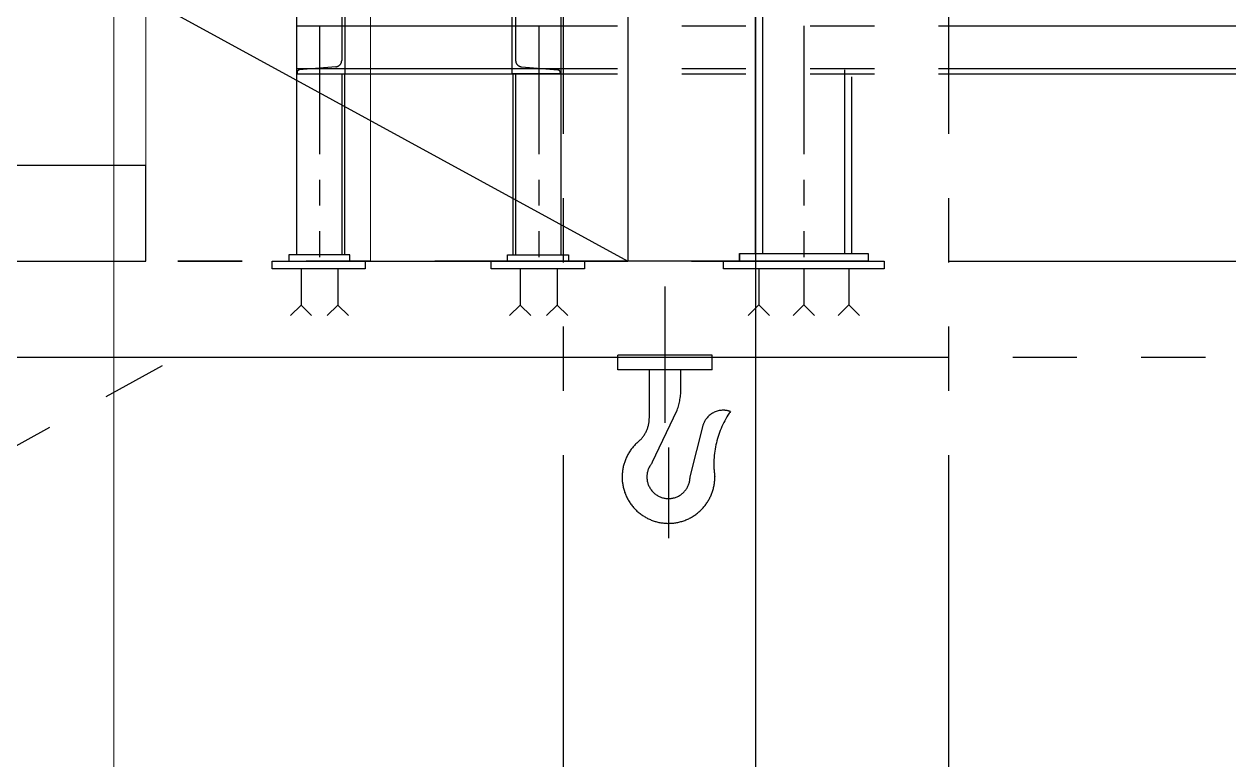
# Model space of a CAD drawing. Header units: inches. Extents: x 0 to 157513, y -28488 to 35640.
# Drawn here: x 22395 to 24271, y 18118 to 19263 of the extents above; entities that cross this region are included whole.
import ezdxf

# ---------------------------------------------------------------- set-up
doc = ezdxf.new("R2010")
doc.units = ezdxf.units.IN
doc.header["$LTSCALE"] = 400
doc.header["$MEASUREMENT"] = 0
for name, pattern in [('1', [2, 1.25, -0.25, 0.25, -0.25]), ('CENTER', [2, 1.25, -0.25, 0.25, -0.25]), ('CENTER2', [28.575, 19.05, -3.175, 3.175, -3.175]), ('PHANTOM', [2.5, 1.25, -0.25, 0.25, -0.25, 0.25, -0.25])]:
    doc.linetypes.add(name, pattern=pattern)
doc.layers.add('BF', color=8, linetype='PHANTOM')
doc.layers.add('R-CENTER', color=1, linetype='CENTER2', lineweight=5)

# ---------------------------------------------------------------- blocks, each defined once
blk = doc.blocks.new('611bf4strgesv')
at = {"layer": 'BF'}
for p, q in [((-8610.6, 31515.8, 236), (-8610.6, 24671.6, 236)), ((-8010.6, 31515.8, 236), (-8010.6, 24671.6, 236)), ((-9026.1, 28259.1, 7198.1), (-9026.1, 27827.6, 7198.1)), ((-8614.2, 28259.1, 7198.1), (-8614.2, 27827.6, 7198.1)), ((-9026.1, 28184.1, 7306.8), (-7361, 28184.1, 7306.8)), ((-9026.1, 28117.9, 7306.8), (-7361, 28117.9, 7306.8)), ((-9026.1, 28109.1, 7306.8), (-7361, 28109.1, 7306.8)), ((-8951.1, 28109.1, 7198.1), (-8951.1, 27827.6, 7198.1)), ((-8689.2, 28109.1, 7198.1), (-8689.2, 27827.6, 7198.1)), ((-9260.6, 27966.4, 405.4), (-9477.3, 27966.4, 405.4)), ((-9260.6, 27817.6, 405.4), (-9260.6, 27966.4, 405.4)), ((-9037.7, 27827.6, 7198.1), (-9037.7, 27817.6, 7198.1)), ((-8942.7, 27827.6, 7198.1), (-9037.7, 27827.6, 7198.1)), ((-8942.7, 27817.6, 7198.1), (-8942.7, 27827.6, 7198.1)), ((-8697.6, 27817.6, 7198.1), (-8697.6, 27827.6, 7198.1)), ((-8697.6, 27827.6, 7198.1), (-8602.6, 27827.6, 7198.1)), ((-8602.6, 27827.6, 7198.1), (-8602.6, 27817.6, 7198.1)), ((-13010.6, 27817.6, 405.4), (-6610.6, 27817.6, 405.4)), ((-9520.6, 27817.6, 403.2), (-9260.6, 27817.6, 403.2)), ((-8310.6, 27817.6, 405.4), (-9260.6, 27817.6, 405.4)), ((-9037.7, 27817.6, 7198.1), (-8942.7, 27817.6, 7198.1)), ((-8602.6, 27817.6, 7198.1), (-8697.6, 27817.6, 7198.1)), ((-8525.7, 27648.6, -1344.4), (-8525.7, 27671.3, -1344.4)), ((-8378.8, 27671.3, -1344.4), (-8525.7, 27671.3, -1344.4)), ((-8378.8, 27648.6, -1344.4), (-8378.8, 27671.3, -1344.4)), ((-7010.6, 27667.6, -1344.4), (-12610.6, 27667.6, -1344.4)), ((-11600.6, 26354.2, 405.4), (-9212.5, 27667.6, 405.4)), ((-8310.6, 27667.6, 405.4), (-9212.5, 27667.6, 405.4)), ((-8378.8, 27648.6, -1344.4), (-8525.7, 27648.6, -1344.4)), ((-8476.5, 27573.8, -1344.4), (-8476.5, 27648.6, -1344.4)), ((-8427.3, 27619.5, -1344.4), (-8427.3, 27648.6, -1344.4)), ((-8471.9, 27503.9, -1344.4), (-8433.3, 27585.8, -1344.4)), ((-8413.1, 27481.6, -1344.4), (-8392.3, 27564, -1344.4)), ((-8446.7, 27527.3, -1344.4), (-8446.7, 27386.4, -1344.4))]:
    blk.add_line(p, q, dxfattribs=at)
at = {"layer": 'BF', "linetype": 'CENTER', "ltscale": 20}
blk.add_line((-8310.6, 24671.6, 405.4), (-8310.6, 31317.6, 405.4), dxfattribs=at)
at = {"layer": 'BF', "ltscale": 10}
for p in [(-11710.2, 29567.6, 401.3), (-8510.2, 29567.6, 401.3)]:
    blk.add_line(p, (-8510.2, 27817.6, 401.3), dxfattribs=at)
at = {"layer": 'BF', "linetype": 'CENTER', "lineweight": 9, "ltscale": 10}
for p, q in [((-9260.6, 27817.6, 405.4), (-9260.6, 28817.6, 405.4)), ((-8910.6, 27817.6, 405.4), (-8910.6, 28817.6, 405.4))]:
    blk.add_line(p, q, dxfattribs=at)
at = {"layer": 'BF', "ltscale": 12}
for p, q in [((-8950.1, 28109.1, 7306.8), (-8950.1, 28259.1, 7306.8)), ((-8690.1, 28109.1, 7306.8), (-8690.1, 28259.1, 7306.8)), ((-8955.5, 28237.9, 7306.8), (-8955.5, 28130.3, 7306.8)), ((-8684.7, 28237.9, 7306.8), (-8684.7, 28130.3, 7306.8)), ((-9025.1, 28111.4, 7306.8), (-9025.1, 28109.1, 7306.8)), ((-9025.1, 28109.1, 7306.8), (-8950.1, 28109.1, 7306.8)), ((-8964.7, 28120.4, 7306.8), (-9021.5, 28115.4, 7306.8)), ((-8955.5, 28109.1, 7292.7), (-8955.5, 27827.6, 7198.1)), ((-8615.1, 28109.1, 7306.8), (-8690.1, 28109.1, 7306.8)), ((-8684.7, 28109.1, 7292.7), (-8684.7, 27827.6, 7198.1)), ((-8675.6, 28120.4, 7306.8), (-8618.8, 28115.4, 7306.8)), ((-8615.1, 28111.4, 7306.8), (-8615.1, 28109.1, 7306.8))]:
    blk.add_line(p, q, dxfattribs=at)
at = {"layer": 'BF', "ltscale": 50}
for p, q in [((-8311, 27829.6, 7170.5), (-8311, 28254.6, 7170.5)), ((-8300, 27829.6, 7170.5), (-8300, 28243.6, 7170.5)), ((-8172, 27829.6, 7170.5), (-8172, 28115.6, 7170.5)), ((-8161, 27829.6, 7170.5), (-8161, 28104.6, 7170.5)), ((-8336, 27829.6, 7170.5), (-8336, 27817.6, 7170.5)), ((-8336, 27829.6, 7170.5), (-8136, 27829.6, 7170.5)), ((-8336, 27817.6, 7170.5), (-8336, 27829.6, 7170.5)), ((-8136, 27829.6, 7170.5), (-8136, 27817.6, 7170.5)), ((-8136, 27829.6, 7170.5), (-8136, 27817.6, 7170.5)), ((-8136, 27817.6, 7170.5), (-8336, 27817.6, 7170.5))]:
    blk.add_line(p, q, dxfattribs=at)
at = {"layer": 'BF', "ltscale": 0.4}
for p, q in [((-8990.2, 28184.1, 7198.1), (-8990.2, 27817.5, 7198.1)), ((-8648.8, 28184.1, 7190.6), (-8648.8, 27817.5, 7190.6)), ((-8236, 28184.1, 7170.5), (-8236, 27817.5, 7170.5))]:
    blk.add_line(p, q, dxfattribs=at)
at = {"layer": 'BF', "ltscale": 2}
for p, q in [((-9064, 27817.6, 7204.8), (-8919, 27817.6, 7204.8)), ((-9064, 27805.6, 7204.8), (-9064, 27817.6, 7204.8)), ((-8919, 27805.7, 7204.8), (-9064, 27805.6, 7204.8)), ((-9018.9, 27805.5, 7198.1), (-9018.9, 27749.3, 7198.1)), ((-8961.4, 27805.5, 7198.1), (-8961.4, 27749.3, 7198.1)), ((-8919, 27817.6, 7204.8), (-8919, 27805.7, 7204.8)), ((-8722.6, 27817.6, 7197.3), (-8577.6, 27817.6, 7197.3)), ((-8722.6, 27805.6, 7197.3), (-8722.6, 27817.6, 7197.3)), ((-8577.6, 27805.7, 7197.3), (-8722.6, 27805.6, 7197.3)), ((-8677.6, 27805.5, 7190.6), (-8677.6, 27749.3, 7190.6)), ((-8620.1, 27805.5, 7190.6), (-8620.1, 27749.3, 7190.6)), ((-8577.6, 27817.6, 7197.3), (-8577.6, 27805.7, 7197.3)), ((-8361, 27817.6, 7170.5), (-8111, 27817.6, 7170.5)), ((-8361, 27805.6, 7170.5), (-8361, 27817.6, 7170.5)), ((-8111, 27805.6, 7170.5), (-8361, 27805.6, 7170.5)), ((-8306, 27805.6, 7170.5), (-8306, 27749.5, 7170.5)), ((-8236, 27805.6, 7170.5), (-8236, 27749.5, 7170.5)), ((-8166, 27805.6, 7170.5), (-8166, 27749.5, 7170.5)), ((-8111, 27817.6, 7170.5), (-8111, 27805.6, 7170.5)), ((-9018.9, 27749.3, 7198.1), (-9035.4, 27732.8, 7198.1)), ((-9018.9, 27749.3, 7198.1), (-9002.4, 27732.8, 7198.1)), ((-8961.4, 27749.3, 7198.1), (-8977.9, 27732.8, 7198.1)), ((-8961.4, 27749.3, 7198.1), (-8944.9, 27732.8, 7198.1)), ((-8677.6, 27749.3, 7190.6), (-8694.1, 27732.8, 7190.6)), ((-8677.6, 27749.3, 7190.6), (-8661.1, 27732.8, 7190.6)), ((-8620.1, 27749.3, 7190.6), (-8636.6, 27732.8, 7190.6)), ((-8620.1, 27749.3, 7190.6), (-8603.6, 27732.8, 7190.6)), ((-8306, 27749.5, 7170.5), (-8322.5, 27733, 7170.5)), ((-8306, 27749.5, 7170.5), (-8289.5, 27733, 7170.5)), ((-8236, 27749.5, 7170.5), (-8252.5, 27733, 7170.5)), ((-8236, 27749.5, 7170.5), (-8219.5, 27733, 7170.5)), ((-8166, 27749.5, 7170.5), (-8182.5, 27733, 7170.5)), ((-8166, 27749.5, 7170.5), (-8149.5, 27733, 7170.5))]:
    blk.add_line(p, q, dxfattribs=at)
at = {"layer": 'BF', "linetype": '1'}
blk.add_line((-8452.2, 27778, -1344.4), (-8452.2, 27565.7, -1344.4), dxfattribs=at)
at = {"layer": 'BF', "ltscale": 12}
for centre, radius, start, end in [((-8965.5, 28130.3, 7306.8), 10, 275, 0), ((-8674.7, 28130.3, 7306.8), 10, 180, 265), ((-9021.1, 28111.4, 7306.8), 4, 95, 180), ((-8619.1, 28111.4, 7306.8), 4, 360, 85)]:
    blk.add_arc(centre, radius, start, end, dxfattribs=at)
at = {"layer": 'BF'}
for centre, radius, start, end in [((-8525.7, 27619.5, -1344.4), 98.4, 340, 0), ((-8361.5, 27552.7, -1344.4), 32.8, 70, 160), ((-8233.2, 27501.8, -1344.4), 142.8, 145.083, 188.1228), ((-8525.7, 27573.8, -1344.4), 49.2, 310.6053, 0), ((-8446.7, 27481.6, -1344.4), 72.2, 130.6053, 10.7966), ((-8446.7, 27481.6, -1344.4), 33.6, 138.4861, 0)]:
    blk.add_arc(centre, radius, start, end, dxfattribs=at)

msp = doc.modelspace()

# ---------------------------------------------------------------- linework, layer by layer
at = {"layer": 'R-CENTER', "linetype": 'CENTER', "ltscale": 20}
msp.add_line((22534.7, 14963.6, -6762.7), (22534.7, 22373.2, -6764), dxfattribs=at)

# ---------------------------------------------------------------- block references
msp.add_blockref('611bf4strgesv', (31845.3, -8923.4, -372.4))

doc.saveas('drawing.dxf')
